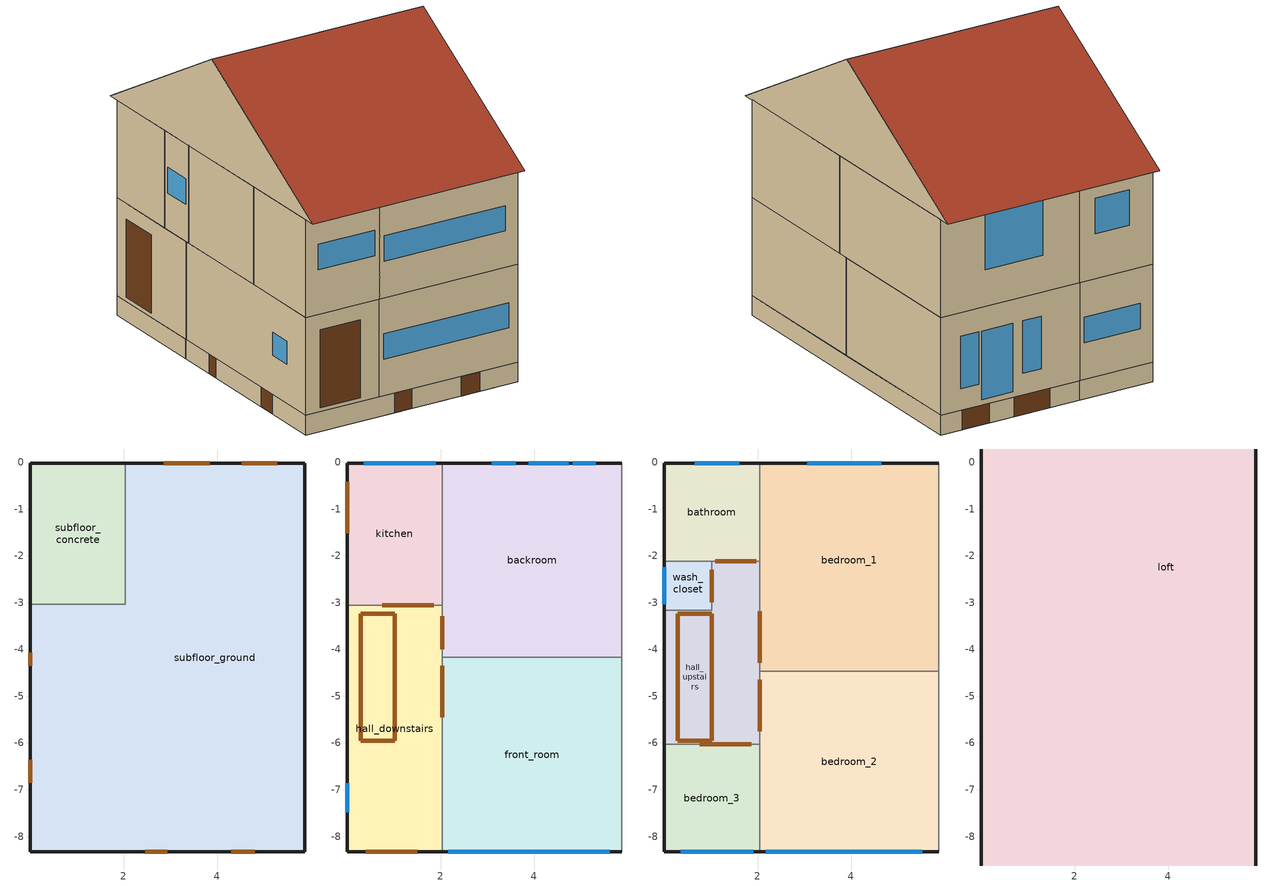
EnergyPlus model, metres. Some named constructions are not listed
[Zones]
subfloor_concrete
 floor ground (17): 2.04,-3.03 0.01,-3.03 0.01,-0.01 2.04,-0.01 z0
 wall outside (1): 2.04,-0.01 0.01,-0.01 0.01,-3.03 z0:0.5
 wall to subfloor_ground (11): 0.01,-3.03 2.04,-3.03 2.04,-0.01 z0:0.5
subfloor_ground
 floor ground (17): 2.04,-8.33 0.01,-8.33 0.01,-3.03 2.04,-3.03 z0; 5.87,-8.33 2.04,-8.33 2.04,-0.01 5.87,-0.01 z0
 wall outside (1): 0.01,-3.03 0.01,-8.33 5.87,-8.33 5.87,-0.01 2.04,-0.01 z0:0.5
 door (19): 3.85,-0.01 2.86,-0.01 / 5.28,-0.01 4.53,-0.01 / 0.01,-6.36 0.01,-6.85 / 0.01,-4.07 0.01,-4.35 / 4.3,-8.33 4.81,-8.33 / 2.47,-8.33 2.94,-8.33 z0:0.5
kitchen
 floor to subfloor_concrete (5): 2.03,-3.03 0.01,-3.03 0.01,-0.01 2.03,-0.01 z0.5
 floor to subfloor_ground (5): 2.03,-3.06 0.01,-3.06 0.01,-3.03 2.03,-3.03 z0.5
 wall outside (1): 2.03,-0.01 0.01,-0.01 0.01,-3.06 z0.5:3
 wall to backroom (11): 2.03,-3.06 2.03,-0.01 z0.5:3
 wall to hall_downstairs (11): 0.01,-3.06 2.03,-3.06 z0.5:3
 window (Project external glazing - 1001): 1.9,-0.01 0.35,-0.01 z1.44:2.09
 door (13): 0.01,-0.41 0.01,-1.51 z0.6:2.6
 door inside (15): 0.75,-3.06 1.85,-3.06 z0.6:2.6
backroom
 floor to subfloor_ground (5): 5.87,-4.17 2.03,-4.17 2.04,-0.01 5.87,-0.01 z0.5
 wall outside (1): 5.87,-0.01 2.03,-0.01 z0.5:3
 wall adiabatic (Adiabatic Wall-Construction): 5.87,-4.17 5.87,-0.01 z0.5:3
 wall to hall_downstairs (11): 2.03,-3.06 2.03,-4.17 z0.5:3
 wall to front_room (12): 2.03,-4.17 5.87,-4.17 z0.5:3
 window (Project external glazing - 1001): 4.74,-0.01 3.88,-0.01 z0.64:2.39; 5.32,-0.01 4.82,-0.01 / 3.61,-0.01 3.1,-0.01 z1.06:2.39
 door inside (15): 2.03,-3.29 2.03,-3.99 z0.6:2.7
hall_downstairs
 floor to subfloor_ground (5): 2.03,-8.33 0.01,-8.33 0.01,-3.06 2.03,-3.06 z0.5
 wall outside (1): 0.01,-3.06 0.01,-8.33 2.03,-8.33 z0.5:3
 wall to front_room (12): 2.03,-8.33 2.03,-4.17 z0.5:3
 window (Project external glazing - 1001): 0.01,-6.87 0.01,-7.48 z1.49:2.08
 door inside (IRTSurface): 0.3,-5.95 1.02,-5.95 1.02,-3.24 0.3,-3.24 z3
 door (13): 0.4,-8.33 1.5,-8.33 z0.6:2.6
 door inside (15): 2.03,-5.45 2.03,-4.35 z0.6:2.6
front_room
 floor to subfloor_ground (5): 5.87,-8.33 2.03,-8.33 2.03,-4.17 5.87,-4.17 z0.5
 wall outside (1): 2.03,-8.33 5.87,-8.33 z0.5:3
 wall adiabatic (Adiabatic Wall-Construction): 5.87,-8.33 5.87,-4.17 z0.5:3
 window (Project external glazing - 1001): 2.16,-8.33 5.62,-8.33 z1.44:2.09
bathroom
 floor to kitchen (10): 2.03,-2.11 0.01,-2.11 0.01,-0.01 2.03,-0.01 z3
 wall outside (1): 2.04,-0.01 0.01,-0.01 0.01,-2.11 z3:5.5
 wall to bedroom_1 (12): 2.04,-2.11 2.04,-0.01 z3:5.5
 wall to wash_closet (11): 0.01,-2.11 1.02,-2.11 z3:5.5
 wall to hall_upstairs (11): 1.02,-2.11 2.04,-2.11 z3:5.5
 window (Project external glazing - 1001): 1.61,-0.01 0.66,-0.01 z4.16:5.06
 door inside (15): 1.1,-2.11 1.97,-2.11 z3.1:5.19
bedroom_1
 floor to backroom (10): 5.87,-4.17 2.04,-4.17 2.04,-0.01 5.87,-0.01 z3
 floor to front_room (10): 5.87,-4.46 2.04,-4.46 2.04,-4.17 5.87,-4.17 z3
 wall outside (1): 5.87,-0.01 2.04,-0.01 z3:5.5
 wall adiabatic (Adiabatic Wall-Construction): 5.87,-4.46 5.87,-0.01 z3:5.5
 wall to hall_upstairs (11): 2.04,-2.11 2.04,-4.46 z3:5.5
 wall to bedroom_2 (11): 2.04,-4.46 5.87,-4.46 z3:5.5
 window (Project external glazing - 1001): 4.64,-0.01 3.06,-0.01 z3.94:5.36
 door inside (15): 2.04,-3.18 2.04,-4.28 z3.1:5.1
hall_upstairs
 floor to kitchen (10): 2.03,-3.06 1.02,-3.06 1.02,-2.11 2.03,-2.11 z3
 floor to hall_downstairs (10): 2.03,-5.95 1.02,-5.95 1.02,-4.59 2.03,-4.59 z3; 2.03,-6.02 0.3,-6.02 0.3,-5.95 2.03,-5.95 z3; 0.3,-6.02 0.01,-6.02 0.01,-4.59 0.3,-4.59 z3; 0.3,-4.59 0.01,-4.59 0.01,-3.24 0.3,-3.24 z3; 1.02,-3.24 0.01,-3.24 0.01,-3.16 1.02,-3.16 z3; 2.03,-4.59 1.02,-4.59 1.02,-3.06 2.03,-3.06 z3; 1.02,-5.95 0.3,-5.95 0.3,-3.24 1.02,-3.24 z3
 wall outside (1): 0.01,-3.16 0.01,-6.02 z3:5.5
 wall to wash_closet (11): 1.02,-2.11 1.02,-3.16 0.01,-3.16 z3:5.5
 wall to bedroom_3 (12): 0.01,-6.02 2.04,-6.02 z3:5.5
 wall to bedroom_2 (12): 2.04,-6.02 2.04,-4.46 z3:5.5
 door inside (15): 1.02,-2.3 1.02,-2.99 z3.1:5.22; 0.76,-6.02 1.86,-6.02 / 2.04,-5.74 2.04,-4.64 z3.1:5.1
bedroom_2
 floor to front_room (10): 5.87,-8.33 2.04,-8.33 2.04,-4.46 5.87,-4.46 z3
 wall outside (1): 2.04,-8.33 5.87,-8.33 z3:5.5
 wall adiabatic (Adiabatic Wall-Construction): 5.87,-8.33 5.87,-4.46 z3:5.5
 wall to bedroom_3 (11): 2.04,-6.02 2.04,-8.33 z3:5.5
 window (Project external glazing - 1001): 2.17,-8.33 5.53,-8.33 z3.94:4.59
bedroom_3
 floor to hall_downstairs (10): 2.03,-8.33 0.01,-8.33 0.01,-6.02 2.03,-6.02 z3
 wall outside (1): 0.01,-6.02 0.01,-8.33 2.04,-8.33 z3:5.5
 window (Project external glazing - 1001): 0.35,-8.33 1.91,-8.33 z4.14:4.79
wash_closet
 floor to kitchen (10): 1.02,-3.06 0.01,-3.06 0.01,-2.11 1.02,-2.11 z3
 floor to hall_downstairs (10): 1.02,-3.16 0.01,-3.16 0.01,-3.06 1.02,-3.06 z3
 wall outside (1): 0.01,-2.11 0.01,-3.16 z3:5.5
 window (Project external glazing - 1001): 0.01,-2.24 0.01,-3.03 z3.94:4.6
loft
 floor outside (7): 5.87,-0.01 0.01,-0.01 0.01,0.29 5.87,0.29 z5.5; 5.87,-8.63 0.01,-8.63 0.01,-8.33 5.87,-8.33 z5.5
 floor to bathroom (5): 2.04,-2.11 0.01,-2.11 0.01,-0.01 2.04,-0.01 z5.5
 floor to bedroom_1 (5): 5.87,-4.46 2.04,-4.46 2.04,-0.01 5.87,-0.01 z5.5
 floor to hall_upstairs (5): 1.02,-6.02 0.01,-6.02 0.01,-3.16 1.02,-3.16 z5.5; 2.04,-6.02 1.02,-6.02 1.02,-2.11 2.04,-2.11 z5.5
 floor to bedroom_2 (5): 5.87,-8.33 2.04,-8.33 2.04,-4.46 5.87,-4.46 z5.5
 floor to bedroom_3 (5): 2.04,-8.33 0.01,-8.33 0.01,-6.02 2.04,-6.02 z5.5
 floor to wash_closet (5): 1.02,-3.16 0.01,-3.16 0.01,-2.11 1.02,-2.11 z5.5
 wall outside (1): 5.87,-8.63,5.5 5.87,0.29,5.5 5.87,-4.17,8.07; 0.01,0.29,5.5 0.01,-8.63,5.5 0.01,-4.17,8.07
 roof outside (3): 5.87,0.29,5.5 0.01,0.29,5.5 0.01,-4.17,8.07 5.87,-4.17,8.07; 0.01,-8.63,5.5 5.87,-8.63,5.5 5.87,-4.17,8.07 0.01,-4.17,8.07
[Material] Roughness=Rough; Thermal Absorptance=0.9
Name | Thickness | Conductivity | Density | Specific Heat | Solar Absorptance | Visible Absorptance
1_1_5 | 0.1 | 0.84 | 1700 | 800 | 0.7 | 0.7
1_2_103 | 0.0795 | 0.034 | 35 | 1400 | 0.6 | 0.6
1_3_11 | 0.1 | 0.51 | 1400 | 1000 | 0.6 | 0.6
1_4_66 | 0.013 | 0.4 | 1000 | 1000 | 0.5 | 0.5
3_1_33 | 0.025 | 1 | 2000 | 800 | 0.7 | 0.7
3_2_111 | 0.2423 | 0.04 | 30 | 840 | 0.6 | 0.6
3_3_77 | 0.005 | 0.19 | 960 | 837 | 0.8 | 0.8
5_1_7 | 0.1 | 1.4 | 2100 | 840 | 0.6 | 0.6
7_1_17 | 0.025 | 0.5 | 1300 | 1000 | 0.7 | 0.7
7_2_111 | 0.1482 | 0.04 | 30 | 840 | 0.6 | 0.6
7_3_34 | 0.005 | 0.14 | 650 | 1200 | 0.78 | 0.78
11_1_27 | 0.025 | 0.25 | 900 | 1000 | 0.5 | 0.5
13_1_108 | 0.035 | 0.19 | 700 | 2390 | 0.5 | 0.5
17_1_37 | 0.1327 | 0.04 | 10 | 1400 | 0.6 | 0.6
17_2_9 | 0.1 | 1.13 | 2000 | 1000 | 0.6 | 0.6
17_3_29 | 0.07 | 0.41 | 1200 | 840 | 0.73 | 0.73
17_4_34 | 0.03 | 0.14 | 650 | 1200 | 0.78 | 0.78
19_1_400 | 0.2 | 0.1 | 12 | 840 | 0.7 | 0.7
[Material:NoMass] Roughness=Rough; Thermal Resistance=0.15; Thermal Absorptance=0.9; Solar Absorptance=0.7; Visible Absorptance=0.7
11_RVAL_2; 12_RVAL_2
[Material:InfraredTransparent]
IRTMaterial
[WindowMaterial:Glazing] Optical Data Type=SpectralAverage; Thickness=0.003; Infrared Transmittance at Normal Incidence=0; Front Side Infrared Hemispherical Emissivity=0.84; Conductivity=0.9; Dirt Correction Factor for Solar and Visible Transmittance=1
Name | Solar Transmittance at Normal Incidence | Front Side Solar Reflectance at Normal Incidence | Back Side Solar Reflectance at Normal Incidence | Visible Transmittance at Normal Incidence | Front Side Visible Reflectance at Normal Incidence | Back Side Visible Reflectance at Normal Incidence | Back Side Infrared Hemispherical Emissivity
2 | 0.837 | 0.075 | 0.075 | 0.898 | 0.081 | 0.081 | 0.84
38 | 0.74 | 0.09 | 0.1 | 0.82 | 0.11 | 0.12 | 0.2
[WindowMaterial:Gas]
1002: Gas Type=Air; Thickness=0.013
[Construction]
IRTSurface: IRTMaterial
1: 1_1_5, 1_2_103, 1_3_11, 1_4_66
3: 3_1_33, 3_2_111, 3_3_77
5; 10: 5_1_7
7: 7_1_17, 7_2_111, 7_3_34
11: 11_1_27, 11_RVAL_2, 11_1_27
12: 11_1_27, 12_RVAL_2, 11_1_27
13; 15: 13_1_108
17: 17_1_37, 17_2_9, 17_3_29, 17_4_34
19: 19_1_400
Project external glazing - 1001: 38, 1002, 2
[WindowProperty:FrameAndDivider]
1: Frame Width=0.04; Frame Outside Projection=0; Frame Inside Projection=0; Frame Conductance=9.5; Ratio of FrameEdge Glass Conductance to CenterOfGlass Conductance=1; Frame Solar Absorptance=0.5; Frame Visible Absorptance=0.5; Frame Thermal Hemispherical Emissivity=0.9; Divider Type=DividedLite; Divider Width=0.02; Number of Horizontal Dividers=1; Number of Vertical Dividers=1; Divider Outside Projection=0; Divider Inside Projection=0; Divider Conductance=9.5; Ratio of DividerEdge Glass Conductance to CenterOfGlass Conductance=1; Divider Solar Absorptance=0.5; Divider Visible Absorptance=0.5; Divider Thermal Hemispherical Emissivity=0.9; Outside Reveal Solar Absorptance=0.5; Inside Sill Depth=0; Inside Sill Solar Absorptance=0.5; Inside Reveal Depth=0; Inside Reveal Solar Absorptance=0.5
[Zone] Type=1; Multiplier=1; Part of Total Floor Area=Yes
Name | Volume | Floor Area | Zone Inside Convection Algorithm
loft | 42.6692 | 39.5104 | TARP
kitchen | 10.6468 | 4.4362 | TARP
backroom | 31.6204 | 13.1752 | TARP
hall_downstairs | 19.5288 | 8.137 | TARP
front_room | 33.2541 | 13.8559 | TARP
bathroom | 6.9408 | 2.892 | TARP
bedroom_1 | 33.954 | 14.1475 | TARP
hall_upstairs | 13.0462 | 3.469 | TARP
bedroom_2 | 29.0897 | 12.1207 | TARP
bedroom_3 | 7.7653 | 3.2356 | TARP
wash_closet | 1.4071 | 0.5863 | TARP
subfloor_concrete | 2.2123 | 4.4246 | Simple
subfloor_ground | 17.8791 | 35.7581 | Simple
